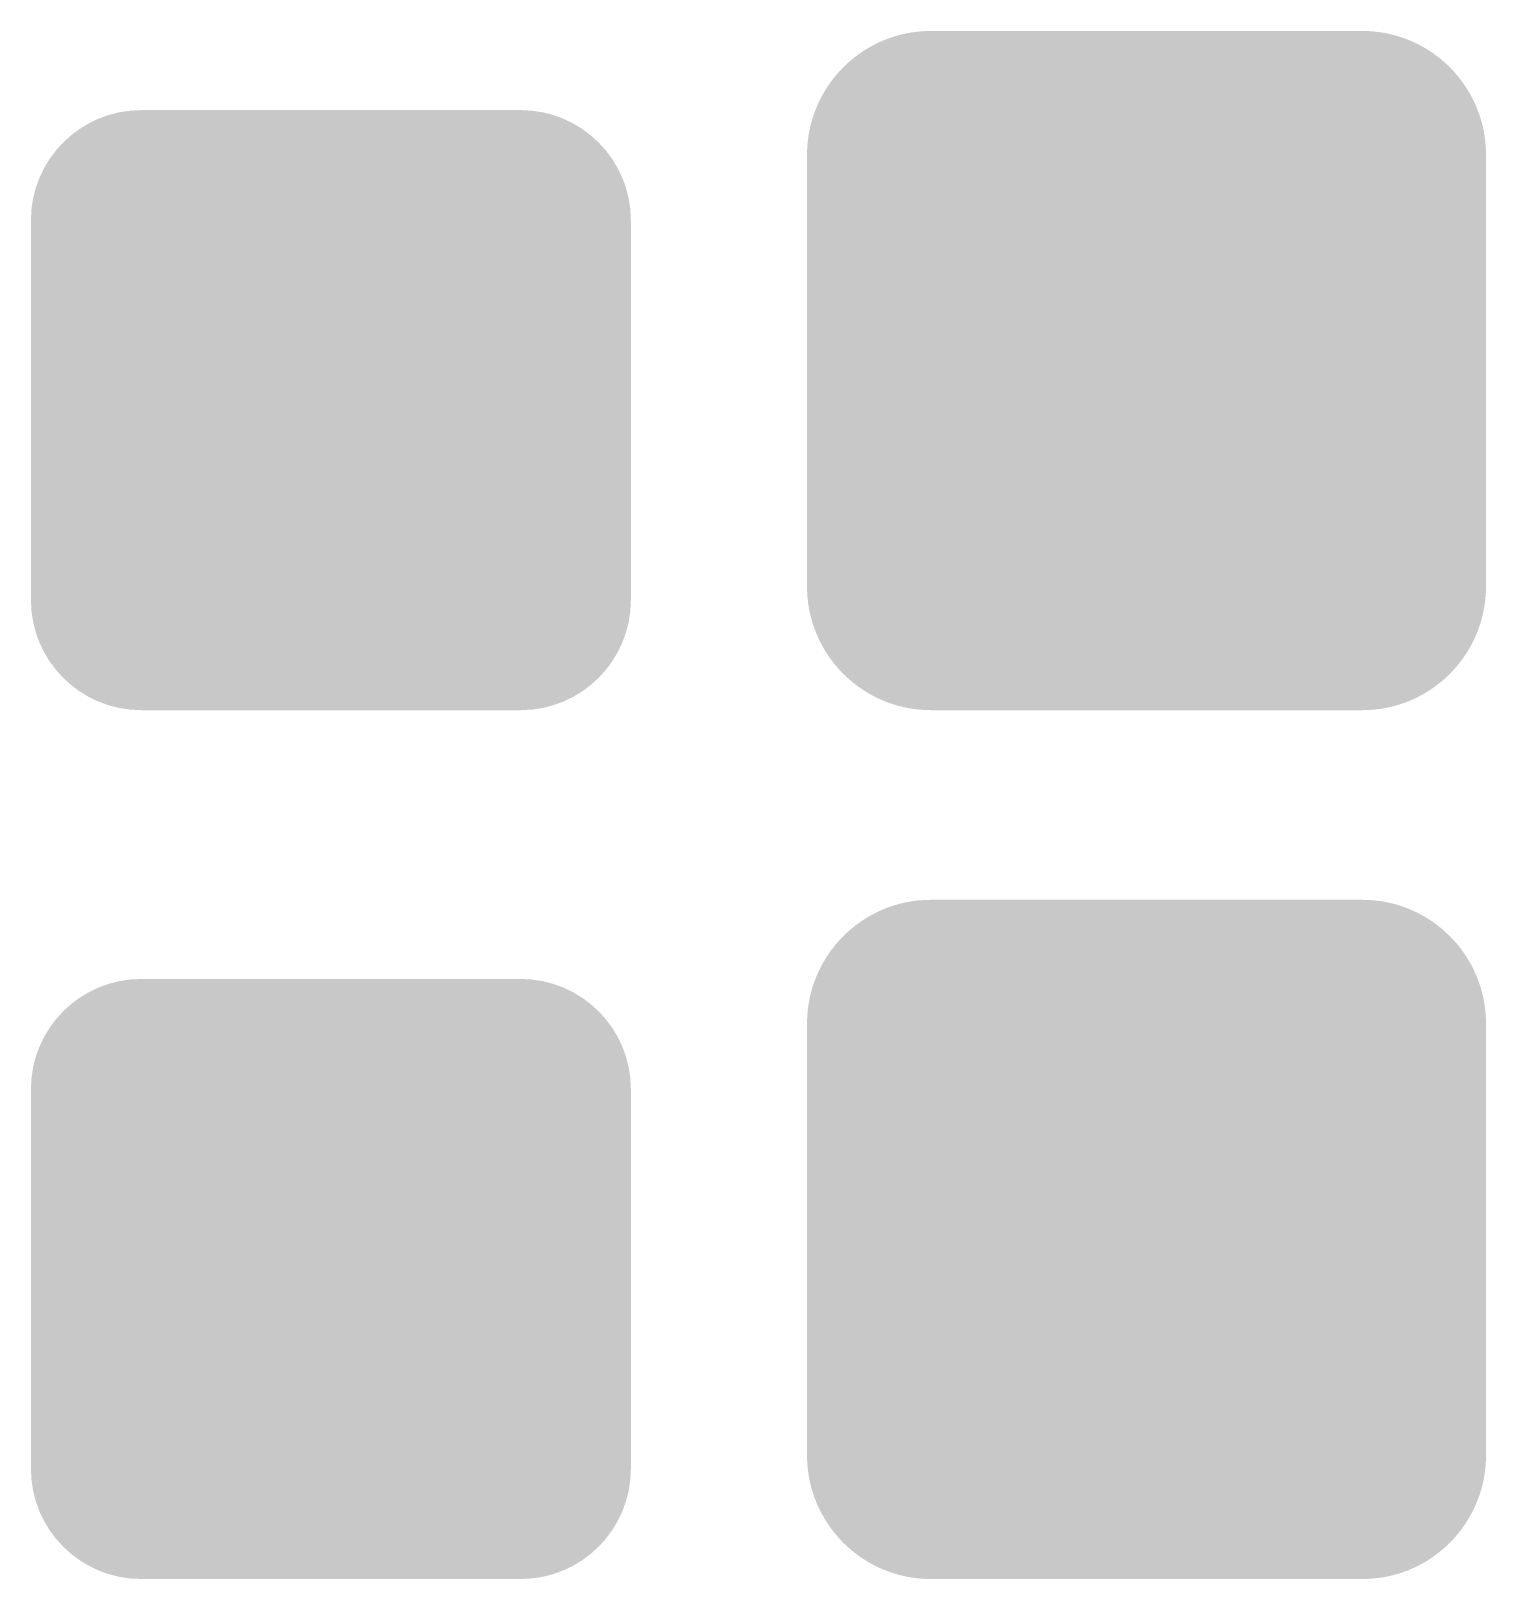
# Model space of a CAD drawing. Header units: millimetres. Extents: x 5277 to 6029, y 2052 to 2709.
# Drawn here: x 5912.91 to 5931.33, y 2590.63 to 2610.23 of the extents above; entities that cross this region are included whole.
import ezdxf

# ---------------------------------------------------------------- set-up
doc = ezdxf.new("R2010")
doc.units = ezdxf.units.MM
doc.layers.add('AirTransportObj', color=7, linetype='CONTINUOUS', true_color=0x000000, plot=False)

# ---------------------------------------------------------------- blocks, each defined once
blk = doc.blocks.new('602031204_план_рз')
at = {"layer": 'AirTransportObj', "linetype": 'Continuous'}
h = blk.add_hatch(color=256, dxfattribs=at)
edge = h.paths.add_edge_path()
edge.add_spline(control_points=[(-0.095, -0.169), (-0.095, 0.599), (0.531, 1.225), (1.3, 1.225)], knot_values=[-1, -1, -1, -1, 0, 0, 0, 0], degree=3, periodic=0)
edge.add_line((1.3, 1.225), (6.108, 1.225))
edge.add_spline(control_points=[(6.108, 1.225), (6.877, 1.225), (7.503, 0.599), (7.503, -0.169)], knot_values=[-1, -1, -1, -1, 0, 0, 0, 0], degree=3, periodic=0)
edge.add_line((7.503, -0.169), (7.503, -4.978))
edge.add_spline(control_points=[(7.503, -4.978), (7.503, -5.747), (6.877, -6.372), (6.108, -6.372)], knot_values=[-1, -1, -1, -1, 0, 0, 0, 0], degree=3, periodic=0)
edge.add_line((6.108, -6.372), (1.3, -6.372))
edge.add_spline(control_points=[(1.3, -6.372), (0.531, -6.372), (-0.095, -5.747), (-0.095, -4.978)], knot_values=[-1, -1, -1, -1, 0, 0, 0, 0], degree=3, periodic=0)
edge.add_line((-0.095, -4.978), (-0.095, -0.169))
edge = h.paths.add_edge_path(flags=16)
edge.add_spline(control_points=[(0.218, -4.978), (0.218, -5.577), (0.701, -6.059), (1.3, -6.059)], knot_values=[-1, -1, -1, -1, 0, 0, 0, 0], degree=3, periodic=0)
edge.add_line((1.3, -6.059), (6.108, -6.059))
edge.add_spline(control_points=[(6.108, -6.059), (6.707, -6.059), (7.19, -5.577), (7.19, -4.978)], knot_values=[-1, -1, -1, -1, 0, 0, 0, 0], degree=3, periodic=0)
edge.add_line((7.19, -4.978), (7.19, -0.169))
edge.add_spline(control_points=[(7.19, -0.169), (7.19, 0.43), (6.707, 0.912), (6.108, 0.912)], knot_values=[-1, -1, -1, -1, 0, 0, 0, 0], degree=3, periodic=0)
edge.add_line((6.108, 0.912), (1.3, 0.912))
edge.add_spline(control_points=[(1.3, 0.912), (0.701, 0.912), (0.218, 0.43), (0.218, -0.169)], knot_values=[-1, -1, -1, -1, 0, 0, 0, 0], degree=3, periodic=0)
edge.add_line((0.218, -0.169), (0.218, -4.978))
at = {"layer": 'AirTransportObj', "linetype": 'Continuous', "true_color": 0xff0000}
h = blk.add_hatch(color=1, dxfattribs=at)
edge = h.paths.add_edge_path()
edge.add_spline(control_points=[(0.218, -4.978), (0.218, -5.577), (0.701, -6.059), (1.3, -6.059)], knot_values=[-1, -1, -1, -1, 0, 0, 0, 0], degree=3, periodic=0)
edge.add_line((1.3, -6.059), (6.108, -6.059))
edge.add_spline(control_points=[(6.108, -6.059), (6.707, -6.059), (7.19, -5.577), (7.19, -4.978)], knot_values=[-1, -1, -1, -1, 0, 0, 0, 0], degree=3, periodic=0)
edge.add_line((7.19, -4.978), (7.19, -0.169))
edge.add_spline(control_points=[(7.19, -0.169), (7.19, 0.43), (6.707, 0.912), (6.108, 0.912)], knot_values=[-1, -1, -1, -1, 0, 0, 0, 0], degree=3, periodic=0)
edge.add_line((6.108, 0.912), (1.3, 0.912))
edge.add_spline(control_points=[(1.3, 0.912), (0.701, 0.912), (0.218, 0.43), (0.218, -0.169)], knot_values=[-1, -1, -1, -1, 0, 0, 0, 0], degree=3, periodic=0)
edge.add_line((0.218, -0.169), (0.218, -4.978))
at = {"layer": 'AirTransportObj', "linetype": 'Continuous'}
h = blk.add_hatch(color=256, dxfattribs=at)
edge = h.paths.add_edge_path()
edge.add_line((0.426, -0.513), (0.426, -4.634))
edge.add_spline(control_points=[(0.426, -4.634), (0.426, -5.305), (0.973, -5.852), (1.644, -5.852)], knot_values=[0, 0, 0, 0, 1, 1, 1, 1], degree=3, periodic=0)
edge.add_line((1.644, -5.852), (5.765, -5.852))
edge.add_spline(control_points=[(5.765, -5.852), (6.435, -5.852), (6.983, -5.305), (6.983, -4.634)], knot_values=[0, 0, 0, 0, 1, 1, 1, 1], degree=3, periodic=0)
edge.add_line((6.983, -4.634), (6.983, -0.513))
edge.add_spline(control_points=[(6.983, -0.513), (6.983, 0.158), (6.435, 0.705), (5.765, 0.705)], knot_values=[0, 0, 0, 0, 1, 1, 1, 1], degree=3, periodic=0)
edge.add_line((5.765, 0.705), (1.644, 0.705))
edge.add_spline(control_points=[(1.644, 0.705), (0.973, 0.705), (0.426, 0.158), (0.426, -0.513)], knot_values=[0, 0, 0, 0, 1, 1, 1, 1], degree=3, periodic=0)
edge = h.paths.add_edge_path(flags=16)
edge.add_spline(control_points=[(0.737, -4.634), (0.737, -5.136), (1.142, -5.541), (1.644, -5.541)], knot_values=[-1, -1, -1, -1, 0, 0, 0, 0], degree=3, periodic=0)
edge.add_line((1.644, -5.541), (5.765, -5.541))
edge.add_spline(control_points=[(5.765, -5.541), (6.267, -5.541), (6.671, -5.136), (6.671, -4.634)], knot_values=[-1, -1, -1, -1, 0, 0, 0, 0], degree=3, periodic=0)
edge.add_line((6.671, -4.634), (6.671, -0.513))
edge.add_spline(control_points=[(6.671, -0.513), (6.671, -0.011), (6.267, 0.394), (5.765, 0.394)], knot_values=[-1, -1, -1, -1, 0, 0, 0, 0], degree=3, periodic=0)
edge.add_line((5.765, 0.394), (1.644, 0.394))
edge.add_spline(control_points=[(1.644, 0.394), (1.142, 0.394), (0.737, -0.011), (0.737, -0.513)], knot_values=[-1, -1, -1, -1, 0, 0, 0, 0], degree=3, periodic=0)
edge.add_line((0.737, -0.513), (0.737, -4.634))
h = blk.add_hatch(color=256, dxfattribs=at)
h.paths.add_polyline_path([(0.809, -1.828), (1.892, -2.008), (4.556, -2.008), (4.663, -2.126), (4.685, -2.765), (5.387, -2.737), (5.695, -2.502), (5.695, -2.109), (5.807, -2.008), (6.43, -2.008), (6.554, -2.109), (6.554, -2.659), (6.425, -2.765), (6.054, -2.765), (5.718, -3.209), (5.325, -3.655), (5.269, -3.657), (4.267, -3.722), (2.57, -3.786), (1.875, -3.786), (1.819, -3.786), (1.611, -3.709), (1.46, -3.632), (1.308, -3.555), (1.05, -3.397), (0.943, -3.315), (0.924, -3.304), (0.904, -3.253), (0.904, -3.214), (0.904, -3.181), (0.924, -3.136), (0.943, -3.124), (1.555, -2.746), (2.166, -2.367), (2.172, -2.272), (0.809, -2.272)])
h.paths.add_polyline_path([(3.816, -2.429), (3.81, -2.664), (3.95, -2.765), (4.568, -2.765)], flags=16)
blk = doc.blocks.new('602031204_план_фз')
at = {"layer": 'AirTransportObj', "linetype": 'Continuous'}
h = blk.add_hatch(color=256, dxfattribs=at)
edge = h.paths.add_edge_path()
edge.add_spline(control_points=[(-0.266, -0.339), (-0.266, 0.523), (0.438, 1.227), (1.3, 1.227)], knot_values=[-1, -1, -1, -1, 0, 0, 0, 0], degree=3, periodic=0)
edge.add_line((1.3, 1.227), (6.769, 1.227))
edge.add_spline(control_points=[(6.769, 1.227), (7.632, 1.227), (8.333, 0.523), (8.333, -0.339)], knot_values=[-1, -1, -1, -1, 0, 0, 0, 0], degree=3, periodic=0)
edge.add_line((8.333, -0.339), (8.333, -5.806))
edge.add_spline(control_points=[(8.333, -5.806), (8.333, -6.669), (7.632, -7.372), (6.769, -7.372)], knot_values=[-1, -1, -1, -1, 0, 0, 0, 0], degree=3, periodic=0)
edge.add_line((6.769, -7.372), (1.3, -7.372))
edge.add_spline(control_points=[(1.3, -7.372), (0.438, -7.372), (-0.266, -6.669), (-0.266, -5.806)], knot_values=[-1, -1, -1, -1, 0, 0, 0, 0], degree=3, periodic=0)
edge.add_line((-0.266, -5.806), (-0.266, -0.339))
edge = h.paths.add_edge_path(flags=16)
edge.add_spline(control_points=[(0.047, -5.806), (0.047, -6.5), (0.606, -7.059), (1.3, -7.059)], knot_values=[-1, -1, -1, -1, 0, 0, 0, 0], degree=3, periodic=0)
edge.add_line((1.3, -7.059), (6.769, -7.059))
edge.add_spline(control_points=[(6.769, -7.059), (7.463, -7.059), (8.022, -6.5), (8.022, -5.806)], knot_values=[-1, -1, -1, -1, 0, 0, 0, 0], degree=3, periodic=0)
edge.add_line((8.022, -5.806), (8.022, -0.339))
edge.add_spline(control_points=[(8.022, -0.339), (8.022, 0.355), (7.463, 0.914), (6.769, 0.914)], knot_values=[-1, -1, -1, -1, 0, 0, 0, 0], degree=3, periodic=0)
edge.add_line((6.769, 0.914), (1.3, 0.914))
edge.add_spline(control_points=[(1.3, 0.914), (0.606, 0.914), (0.047, 0.355), (0.047, -0.339)], knot_values=[-1, -1, -1, -1, 0, 0, 0, 0], degree=3, periodic=0)
edge.add_line((0.047, -0.339), (0.047, -5.806))
at = {"layer": 'AirTransportObj', "linetype": 'Continuous', "true_color": 0xff0000}
h = blk.add_hatch(color=1, dxfattribs=at)
edge = h.paths.add_edge_path()
edge.add_spline(control_points=[(0.047, -5.806), (0.047, -6.5), (0.606, -7.059), (1.3, -7.059)], knot_values=[-1, -1, -1, -1, 0, 0, 0, 0], degree=3, periodic=0)
edge.add_line((1.3, -7.059), (6.769, -7.059))
edge.add_spline(control_points=[(6.769, -7.059), (7.463, -7.059), (8.022, -6.5), (8.022, -5.806)], knot_values=[-1, -1, -1, -1, 0, 0, 0, 0], degree=3, periodic=0)
edge.add_line((8.022, -5.806), (8.022, -0.339))
edge.add_spline(control_points=[(8.022, -0.339), (8.022, 0.355), (7.463, 0.914), (6.769, 0.914)], knot_values=[-1, -1, -1, -1, 0, 0, 0, 0], degree=3, periodic=0)
edge.add_line((6.769, 0.914), (1.3, 0.914))
edge.add_spline(control_points=[(1.3, 0.914), (0.606, 0.914), (0.047, 0.355), (0.047, -0.339)], knot_values=[-1, -1, -1, -1, 0, 0, 0, 0], degree=3, periodic=0)
edge.add_line((0.047, -0.339), (0.047, -5.806))
at = {"layer": 'AirTransportObj', "linetype": 'Continuous'}
h = blk.add_hatch(color=256, dxfattribs=at)
edge = h.paths.add_edge_path()
edge.add_line((0.252, -0.679), (0.252, -5.464))
edge.add_spline(control_points=[(0.252, -5.464), (0.252, -6.23), (0.877, -6.854), (1.642, -6.854)], knot_values=[0, 0, 0, 0, 1, 1, 1, 1], degree=3, periodic=0)
edge.add_line((1.642, -6.854), (6.427, -6.854))
edge.add_spline(control_points=[(6.427, -6.854), (7.193, -6.854), (7.815, -6.23), (7.815, -5.464)], knot_values=[0, 0, 0, 0, 1, 1, 1, 1], degree=3, periodic=0)
edge.add_line((7.815, -5.464), (7.815, -0.679))
edge.add_spline(control_points=[(7.815, -0.679), (7.815, 0.086), (7.193, 0.709), (6.427, 0.709)], knot_values=[0, 0, 0, 0, 1, 1, 1, 1], degree=3, periodic=0)
edge.add_line((6.427, 0.709), (1.642, 0.709))
edge.add_spline(control_points=[(1.642, 0.709), (0.877, 0.709), (0.252, 0.086), (0.252, -0.679)], knot_values=[0, 0, 0, 0, 1, 1, 1, 1], degree=3, periodic=0)
edge = h.paths.add_edge_path(flags=16)
edge.add_line((0.565, -0.679), (0.565, -5.464))
edge.add_spline(control_points=[(0.565, -5.464), (0.565, -6.06), (1.046, -6.541), (1.642, -6.541)], knot_values=[-1, -1, -1, -1, 0, 0, 0, 0], degree=3, periodic=0)
edge.add_line((1.642, -6.541), (6.427, -6.541))
edge.add_spline(control_points=[(6.427, -6.541), (7.024, -6.541), (7.502, -6.06), (7.502, -5.464)], knot_values=[-1, -1, -1, -1, 0, 0, 0, 0], degree=3, periodic=0)
edge.add_line((7.502, -5.464), (7.502, -0.679))
edge.add_spline(control_points=[(7.502, -0.679), (7.502, -0.083), (7.024, 0.396), (6.427, 0.396)], knot_values=[-1, -1, -1, -1, 0, 0, 0, 0], degree=3, periodic=0)
edge.add_line((6.427, 0.396), (1.642, 0.396))
edge.add_spline(control_points=[(1.642, 0.396), (1.046, 0.396), (0.565, -0.083), (0.565, -0.679)], knot_values=[-1, -1, -1, -1, 0, 0, 0, 0], degree=3, periodic=0)
h = blk.add_hatch(color=256, dxfattribs=at)
edge = h.paths.add_edge_path()
edge.add_line((0.77, -1.021), (0.77, -5.124))
edge.add_spline(control_points=[(0.77, -5.124), (0.77, -5.792), (1.314, -6.336), (1.982, -6.336)], knot_values=[0, 0, 0, 0, 1, 1, 1, 1], degree=3, periodic=0)
edge.add_line((1.982, -6.336), (6.085, -6.336))
edge.add_spline(control_points=[(6.085, -6.336), (6.753, -6.336), (7.297, -5.792), (7.297, -5.124)], knot_values=[0, 0, 0, 0, 1, 1, 1, 1], degree=3, periodic=0)
edge.add_line((7.297, -5.124), (7.297, -1.021))
edge.add_spline(control_points=[(7.297, -1.021), (7.297, -0.353), (6.753, 0.191), (6.085, 0.191)], knot_values=[0, 0, 0, 0, 1, 1, 1, 1], degree=3, periodic=0)
edge.add_line((6.085, 0.191), (1.982, 0.191))
edge.add_spline(control_points=[(1.982, 0.191), (1.314, 0.191), (0.77, -0.353), (0.77, -1.021)], knot_values=[0, 0, 0, 0, 1, 1, 1, 1], degree=3, periodic=0)
edge = h.paths.add_edge_path(flags=16)
edge.add_line((1.081, -1.021), (1.081, -5.124))
edge.add_spline(control_points=[(1.081, -5.124), (1.081, -5.624), (1.482, -6.025), (1.982, -6.025)], knot_values=[-1, -1, -1, -1, 0, 0, 0, 0], degree=3, periodic=0)
edge.add_line((1.982, -6.025), (6.085, -6.025))
edge.add_spline(control_points=[(6.085, -6.025), (6.585, -6.025), (6.986, -5.624), (6.986, -5.124)], knot_values=[-1, -1, -1, -1, 0, 0, 0, 0], degree=3, periodic=0)
edge.add_line((6.986, -5.124), (6.986, -1.021))
edge.add_spline(control_points=[(6.986, -1.021), (6.986, -0.521), (6.585, -0.12), (6.085, -0.12)], knot_values=[-1, -1, -1, -1, 0, 0, 0, 0], degree=3, periodic=0)
edge.add_line((6.085, -0.12), (1.982, -0.12))
edge.add_spline(control_points=[(1.982, -0.12), (1.482, -0.12), (1.081, -0.521), (1.081, -1.021)], knot_values=[-1, -1, -1, -1, 0, 0, 0, 0], degree=3, periodic=0)
h = blk.add_hatch(color=256, dxfattribs=at)
h.paths.add_polyline_path([(1.123, -2.336), (2.206, -2.516), (4.871, -2.516), (4.977, -2.634), (5, -3.273), (5.701, -3.245), (6.01, -3.01), (6.01, -2.617), (6.122, -2.516), (6.745, -2.516), (6.868, -2.617), (6.868, -3.167), (6.739, -3.273), (6.369, -3.273), (6.032, -3.716), (5.639, -4.162), (5.583, -4.165), (4.582, -4.23), (2.885, -4.294), (2.189, -4.294), (2.133, -4.294), (1.925, -4.217), (1.774, -4.14), (1.623, -4.063), (1.364, -3.904), (1.258, -3.823), (1.238, -3.812), (1.219, -3.761), (1.219, -3.722), (1.219, -3.688), (1.238, -3.643), (1.258, -3.632), (1.869, -3.254), (2.481, -2.875), (2.486, -2.78), (1.123, -2.78)])
h.paths.add_polyline_path([(4.13, -2.937), (4.125, -3.172), (4.265, -3.273), (4.882, -3.273)], flags=16)
blk = doc.blocks.new('602031204_рек_рз')
at = {"layer": 'AirTransportObj', "linetype": 'Continuous'}
h = blk.add_hatch(color=256, dxfattribs=at)
edge = h.paths.add_edge_path()
edge.add_spline(control_points=[(-0.095, -0.169), (-0.095, 0.599), (0.531, 1.225), (1.3, 1.225)], knot_values=[-1, -1, -1, -1, 0, 0, 0, 0], degree=3, periodic=0)
edge.add_line((1.3, 1.225), (6.108, 1.225))
edge.add_spline(control_points=[(6.108, 1.225), (6.877, 1.225), (7.503, 0.599), (7.503, -0.169)], knot_values=[-1, -1, -1, -1, 0, 0, 0, 0], degree=3, periodic=0)
edge.add_line((7.503, -0.169), (7.503, -4.978))
edge.add_spline(control_points=[(7.503, -4.978), (7.503, -5.747), (6.877, -6.372), (6.108, -6.372)], knot_values=[-1, -1, -1, -1, 0, 0, 0, 0], degree=3, periodic=0)
edge.add_line((6.108, -6.372), (1.3, -6.372))
edge.add_spline(control_points=[(1.3, -6.372), (0.531, -6.372), (-0.095, -5.747), (-0.095, -4.978)], knot_values=[-1, -1, -1, -1, 0, 0, 0, 0], degree=3, periodic=0)
edge.add_line((-0.095, -4.978), (-0.095, -0.169))
edge = h.paths.add_edge_path(flags=16)
edge.add_spline(control_points=[(0.218, -4.978), (0.218, -5.577), (0.701, -6.059), (1.3, -6.059)], knot_values=[-1, -1, -1, -1, 0, 0, 0, 0], degree=3, periodic=0)
edge.add_line((1.3, -6.059), (6.108, -6.059))
edge.add_spline(control_points=[(6.108, -6.059), (6.707, -6.059), (7.19, -5.577), (7.19, -4.978)], knot_values=[-1, -1, -1, -1, 0, 0, 0, 0], degree=3, periodic=0)
edge.add_line((7.19, -4.978), (7.19, -0.169))
edge.add_spline(control_points=[(7.19, -0.169), (7.19, 0.43), (6.707, 0.912), (6.108, 0.912)], knot_values=[-1, -1, -1, -1, 0, 0, 0, 0], degree=3, periodic=0)
edge.add_line((6.108, 0.912), (1.3, 0.912))
edge.add_spline(control_points=[(1.3, 0.912), (0.701, 0.912), (0.218, 0.43), (0.218, -0.169)], knot_values=[-1, -1, -1, -1, 0, 0, 0, 0], degree=3, periodic=0)
edge.add_line((0.218, -0.169), (0.218, -4.978))
at = {"layer": 'AirTransportObj', "linetype": 'Continuous', "true_color": 0xffff00}
h = blk.add_hatch(color=2, dxfattribs=at)
edge = h.paths.add_edge_path()
edge.add_spline(control_points=[(0.218, -4.978), (0.218, -5.577), (0.701, -6.059), (1.3, -6.059)], knot_values=[-1, -1, -1, -1, 0, 0, 0, 0], degree=3, periodic=0)
edge.add_line((1.3, -6.059), (6.108, -6.059))
edge.add_spline(control_points=[(6.108, -6.059), (6.707, -6.059), (7.19, -5.577), (7.19, -4.978)], knot_values=[-1, -1, -1, -1, 0, 0, 0, 0], degree=3, periodic=0)
edge.add_line((7.19, -4.978), (7.19, -0.169))
edge.add_spline(control_points=[(7.19, -0.169), (7.19, 0.43), (6.707, 0.912), (6.108, 0.912)], knot_values=[-1, -1, -1, -1, 0, 0, 0, 0], degree=3, periodic=0)
edge.add_line((6.108, 0.912), (1.3, 0.912))
edge.add_spline(control_points=[(1.3, 0.912), (0.701, 0.912), (0.218, 0.43), (0.218, -0.169)], knot_values=[-1, -1, -1, -1, 0, 0, 0, 0], degree=3, periodic=0)
edge.add_line((0.218, -0.169), (0.218, -4.978))
at = {"layer": 'AirTransportObj', "linetype": 'Continuous'}
h = blk.add_hatch(color=256, dxfattribs=at)
edge = h.paths.add_edge_path()
edge.add_line((0.426, -0.513), (0.426, -4.634))
edge.add_spline(control_points=[(0.426, -4.634), (0.426, -5.305), (0.973, -5.852), (1.644, -5.852)], knot_values=[0, 0, 0, 0, 1, 1, 1, 1], degree=3, periodic=0)
edge.add_line((1.644, -5.852), (5.765, -5.852))
edge.add_spline(control_points=[(5.765, -5.852), (6.435, -5.852), (6.983, -5.305), (6.983, -4.634)], knot_values=[0, 0, 0, 0, 1, 1, 1, 1], degree=3, periodic=0)
edge.add_line((6.983, -4.634), (6.983, -0.513))
edge.add_spline(control_points=[(6.983, -0.513), (6.983, 0.158), (6.435, 0.705), (5.765, 0.705)], knot_values=[0, 0, 0, 0, 1, 1, 1, 1], degree=3, periodic=0)
edge.add_line((5.765, 0.705), (1.644, 0.705))
edge.add_spline(control_points=[(1.644, 0.705), (0.973, 0.705), (0.426, 0.158), (0.426, -0.513)], knot_values=[0, 0, 0, 0, 1, 1, 1, 1], degree=3, periodic=0)
edge = h.paths.add_edge_path(flags=16)
edge.add_spline(control_points=[(0.737, -4.634), (0.737, -5.136), (1.142, -5.541), (1.644, -5.541)], knot_values=[-1, -1, -1, -1, 0, 0, 0, 0], degree=3, periodic=0)
edge.add_line((1.644, -5.541), (5.765, -5.541))
edge.add_spline(control_points=[(5.765, -5.541), (6.267, -5.541), (6.671, -5.136), (6.671, -4.634)], knot_values=[-1, -1, -1, -1, 0, 0, 0, 0], degree=3, periodic=0)
edge.add_line((6.671, -4.634), (6.671, -0.513))
edge.add_spline(control_points=[(6.671, -0.513), (6.671, -0.011), (6.267, 0.394), (5.765, 0.394)], knot_values=[-1, -1, -1, -1, 0, 0, 0, 0], degree=3, periodic=0)
edge.add_line((5.765, 0.394), (1.644, 0.394))
edge.add_spline(control_points=[(1.644, 0.394), (1.142, 0.394), (0.737, -0.011), (0.737, -0.513)], knot_values=[-1, -1, -1, -1, 0, 0, 0, 0], degree=3, periodic=0)
edge.add_line((0.737, -0.513), (0.737, -4.634))
h = blk.add_hatch(color=256, dxfattribs=at)
h.paths.add_polyline_path([(0.809, -1.828), (1.892, -2.008), (4.556, -2.008), (4.663, -2.126), (4.685, -2.765), (5.387, -2.737), (5.695, -2.502), (5.695, -2.109), (5.807, -2.008), (6.43, -2.008), (6.554, -2.109), (6.554, -2.659), (6.425, -2.765), (6.054, -2.765), (5.718, -3.209), (5.325, -3.655), (5.269, -3.657), (4.267, -3.722), (2.57, -3.786), (1.875, -3.786), (1.819, -3.786), (1.611, -3.709), (1.46, -3.632), (1.308, -3.555), (1.05, -3.397), (0.943, -3.315), (0.924, -3.304), (0.904, -3.253), (0.904, -3.214), (0.904, -3.181), (0.924, -3.136), (0.943, -3.124), (1.555, -2.746), (2.166, -2.367), (2.172, -2.272), (0.809, -2.272)])
h.paths.add_polyline_path([(3.816, -2.429), (3.81, -2.664), (3.95, -2.765), (4.568, -2.765)], flags=16)
blk = doc.blocks.new('602031204_рек_фз')
at = {"layer": 'AirTransportObj', "linetype": 'Continuous'}
h = blk.add_hatch(color=256, dxfattribs=at)
edge = h.paths.add_edge_path()
edge.add_spline(control_points=[(-0.266, -0.339), (-0.266, 0.523), (0.438, 1.227), (1.3, 1.227)], knot_values=[-1, -1, -1, -1, 0, 0, 0, 0], degree=3, periodic=0)
edge.add_line((1.3, 1.227), (6.769, 1.227))
edge.add_spline(control_points=[(6.769, 1.227), (7.632, 1.227), (8.333, 0.523), (8.333, -0.339)], knot_values=[-1, -1, -1, -1, 0, 0, 0, 0], degree=3, periodic=0)
edge.add_line((8.333, -0.339), (8.333, -5.806))
edge.add_spline(control_points=[(8.333, -5.806), (8.333, -6.669), (7.632, -7.372), (6.769, -7.372)], knot_values=[-1, -1, -1, -1, 0, 0, 0, 0], degree=3, periodic=0)
edge.add_line((6.769, -7.372), (1.3, -7.372))
edge.add_spline(control_points=[(1.3, -7.372), (0.438, -7.372), (-0.266, -6.669), (-0.266, -5.806)], knot_values=[-1, -1, -1, -1, 0, 0, 0, 0], degree=3, periodic=0)
edge.add_line((-0.266, -5.806), (-0.266, -0.339))
edge = h.paths.add_edge_path(flags=16)
edge.add_spline(control_points=[(0.047, -5.806), (0.047, -6.5), (0.606, -7.059), (1.3, -7.059)], knot_values=[-1, -1, -1, -1, 0, 0, 0, 0], degree=3, periodic=0)
edge.add_line((1.3, -7.059), (6.769, -7.059))
edge.add_spline(control_points=[(6.769, -7.059), (7.463, -7.059), (8.022, -6.5), (8.022, -5.806)], knot_values=[-1, -1, -1, -1, 0, 0, 0, 0], degree=3, periodic=0)
edge.add_line((8.022, -5.806), (8.022, -0.339))
edge.add_spline(control_points=[(8.022, -0.339), (8.022, 0.355), (7.463, 0.914), (6.769, 0.914)], knot_values=[-1, -1, -1, -1, 0, 0, 0, 0], degree=3, periodic=0)
edge.add_line((6.769, 0.914), (1.3, 0.914))
edge.add_spline(control_points=[(1.3, 0.914), (0.606, 0.914), (0.047, 0.355), (0.047, -0.339)], knot_values=[-1, -1, -1, -1, 0, 0, 0, 0], degree=3, periodic=0)
edge.add_line((0.047, -0.339), (0.047, -5.806))
at = {"layer": 'AirTransportObj', "linetype": 'Continuous', "true_color": 0xffff00}
h = blk.add_hatch(color=2, dxfattribs=at)
edge = h.paths.add_edge_path()
edge.add_spline(control_points=[(0.047, -5.806), (0.047, -6.5), (0.606, -7.059), (1.3, -7.059)], knot_values=[-1, -1, -1, -1, 0, 0, 0, 0], degree=3, periodic=0)
edge.add_line((1.3, -7.059), (6.769, -7.059))
edge.add_spline(control_points=[(6.769, -7.059), (7.463, -7.059), (8.022, -6.5), (8.022, -5.806)], knot_values=[-1, -1, -1, -1, 0, 0, 0, 0], degree=3, periodic=0)
edge.add_line((8.022, -5.806), (8.022, -0.339))
edge.add_spline(control_points=[(8.022, -0.339), (8.022, 0.355), (7.463, 0.914), (6.769, 0.914)], knot_values=[-1, -1, -1, -1, 0, 0, 0, 0], degree=3, periodic=0)
edge.add_line((6.769, 0.914), (1.3, 0.914))
edge.add_spline(control_points=[(1.3, 0.914), (0.606, 0.914), (0.047, 0.355), (0.047, -0.339)], knot_values=[-1, -1, -1, -1, 0, 0, 0, 0], degree=3, periodic=0)
edge.add_line((0.047, -0.339), (0.047, -5.806))
at = {"layer": 'AirTransportObj', "linetype": 'Continuous'}
h = blk.add_hatch(color=256, dxfattribs=at)
edge = h.paths.add_edge_path()
edge.add_line((0.252, -0.679), (0.252, -5.464))
edge.add_spline(control_points=[(0.252, -5.464), (0.252, -6.23), (0.877, -6.854), (1.642, -6.854)], knot_values=[0, 0, 0, 0, 1, 1, 1, 1], degree=3, periodic=0)
edge.add_line((1.642, -6.854), (6.427, -6.854))
edge.add_spline(control_points=[(6.427, -6.854), (7.193, -6.854), (7.815, -6.23), (7.815, -5.464)], knot_values=[0, 0, 0, 0, 1, 1, 1, 1], degree=3, periodic=0)
edge.add_line((7.815, -5.464), (7.815, -0.679))
edge.add_spline(control_points=[(7.815, -0.679), (7.815, 0.086), (7.193, 0.709), (6.427, 0.709)], knot_values=[0, 0, 0, 0, 1, 1, 1, 1], degree=3, periodic=0)
edge.add_line((6.427, 0.709), (1.642, 0.709))
edge.add_spline(control_points=[(1.642, 0.709), (0.877, 0.709), (0.252, 0.086), (0.252, -0.679)], knot_values=[0, 0, 0, 0, 1, 1, 1, 1], degree=3, periodic=0)
edge = h.paths.add_edge_path(flags=16)
edge.add_line((0.565, -0.679), (0.565, -5.464))
edge.add_spline(control_points=[(0.565, -5.464), (0.565, -6.06), (1.046, -6.541), (1.642, -6.541)], knot_values=[-1, -1, -1, -1, 0, 0, 0, 0], degree=3, periodic=0)
edge.add_line((1.642, -6.541), (6.427, -6.541))
edge.add_spline(control_points=[(6.427, -6.541), (7.024, -6.541), (7.502, -6.06), (7.502, -5.464)], knot_values=[-1, -1, -1, -1, 0, 0, 0, 0], degree=3, periodic=0)
edge.add_line((7.502, -5.464), (7.502, -0.679))
edge.add_spline(control_points=[(7.502, -0.679), (7.502, -0.083), (7.024, 0.396), (6.427, 0.396)], knot_values=[-1, -1, -1, -1, 0, 0, 0, 0], degree=3, periodic=0)
edge.add_line((6.427, 0.396), (1.642, 0.396))
edge.add_spline(control_points=[(1.642, 0.396), (1.046, 0.396), (0.565, -0.083), (0.565, -0.679)], knot_values=[-1, -1, -1, -1, 0, 0, 0, 0], degree=3, periodic=0)
h = blk.add_hatch(color=256, dxfattribs=at)
edge = h.paths.add_edge_path()
edge.add_line((0.77, -1.021), (0.77, -5.124))
edge.add_spline(control_points=[(0.77, -5.124), (0.77, -5.792), (1.314, -6.336), (1.982, -6.336)], knot_values=[0, 0, 0, 0, 1, 1, 1, 1], degree=3, periodic=0)
edge.add_line((1.982, -6.336), (6.085, -6.336))
edge.add_spline(control_points=[(6.085, -6.336), (6.753, -6.336), (7.297, -5.792), (7.297, -5.124)], knot_values=[0, 0, 0, 0, 1, 1, 1, 1], degree=3, periodic=0)
edge.add_line((7.297, -5.124), (7.297, -1.021))
edge.add_spline(control_points=[(7.297, -1.021), (7.297, -0.353), (6.753, 0.191), (6.085, 0.191)], knot_values=[0, 0, 0, 0, 1, 1, 1, 1], degree=3, periodic=0)
edge.add_line((6.085, 0.191), (1.982, 0.191))
edge.add_spline(control_points=[(1.982, 0.191), (1.314, 0.191), (0.77, -0.353), (0.77, -1.021)], knot_values=[0, 0, 0, 0, 1, 1, 1, 1], degree=3, periodic=0)
edge = h.paths.add_edge_path(flags=16)
edge.add_line((1.081, -1.021), (1.081, -5.124))
edge.add_spline(control_points=[(1.081, -5.124), (1.081, -5.624), (1.482, -6.025), (1.982, -6.025)], knot_values=[-1, -1, -1, -1, 0, 0, 0, 0], degree=3, periodic=0)
edge.add_line((1.982, -6.025), (6.085, -6.025))
edge.add_spline(control_points=[(6.085, -6.025), (6.585, -6.025), (6.986, -5.624), (6.986, -5.124)], knot_values=[-1, -1, -1, -1, 0, 0, 0, 0], degree=3, periodic=0)
edge.add_line((6.986, -5.124), (6.986, -1.021))
edge.add_spline(control_points=[(6.986, -1.021), (6.986, -0.521), (6.585, -0.12), (6.085, -0.12)], knot_values=[-1, -1, -1, -1, 0, 0, 0, 0], degree=3, periodic=0)
edge.add_line((6.085, -0.12), (1.982, -0.12))
edge.add_spline(control_points=[(1.982, -0.12), (1.482, -0.12), (1.081, -0.521), (1.081, -1.021)], knot_values=[-1, -1, -1, -1, 0, 0, 0, 0], degree=3, periodic=0)
h = blk.add_hatch(color=256, dxfattribs=at)
h.paths.add_polyline_path([(1.123, -2.336), (2.206, -2.516), (4.871, -2.516), (4.977, -2.634), (5, -3.273), (5.701, -3.245), (6.01, -3.01), (6.01, -2.617), (6.122, -2.516), (6.745, -2.516), (6.868, -2.617), (6.868, -3.167), (6.739, -3.273), (6.369, -3.273), (6.032, -3.716), (5.639, -4.162), (5.583, -4.165), (4.582, -4.23), (2.885, -4.294), (2.189, -4.294), (2.133, -4.294), (1.925, -4.217), (1.774, -4.14), (1.623, -4.063), (1.364, -3.904), (1.258, -3.823), (1.238, -3.812), (1.219, -3.761), (1.219, -3.722), (1.219, -3.688), (1.238, -3.643), (1.258, -3.632), (1.869, -3.254), (2.481, -2.875), (2.486, -2.78), (1.123, -2.78)])
h.paths.add_polyline_path([(4.13, -2.937), (4.125, -3.172), (4.265, -3.273), (4.882, -3.273)], flags=16)

msp = doc.modelspace()

# ---------------------------------------------------------------- block references
at = {"layer": 'AirTransportObj', "linetype": 'Continuous'}
for name, p in [('602031204_план_фз', (5923, 2609)), ('602031204_план_рз', (5913, 2608)), ('602031204_рек_фз', (5923, 2598)), ('602031204_рек_рз', (5913, 2597))]:
    msp.add_blockref(name, p, dxfattribs=at)

doc.saveas('drawing.dxf')
